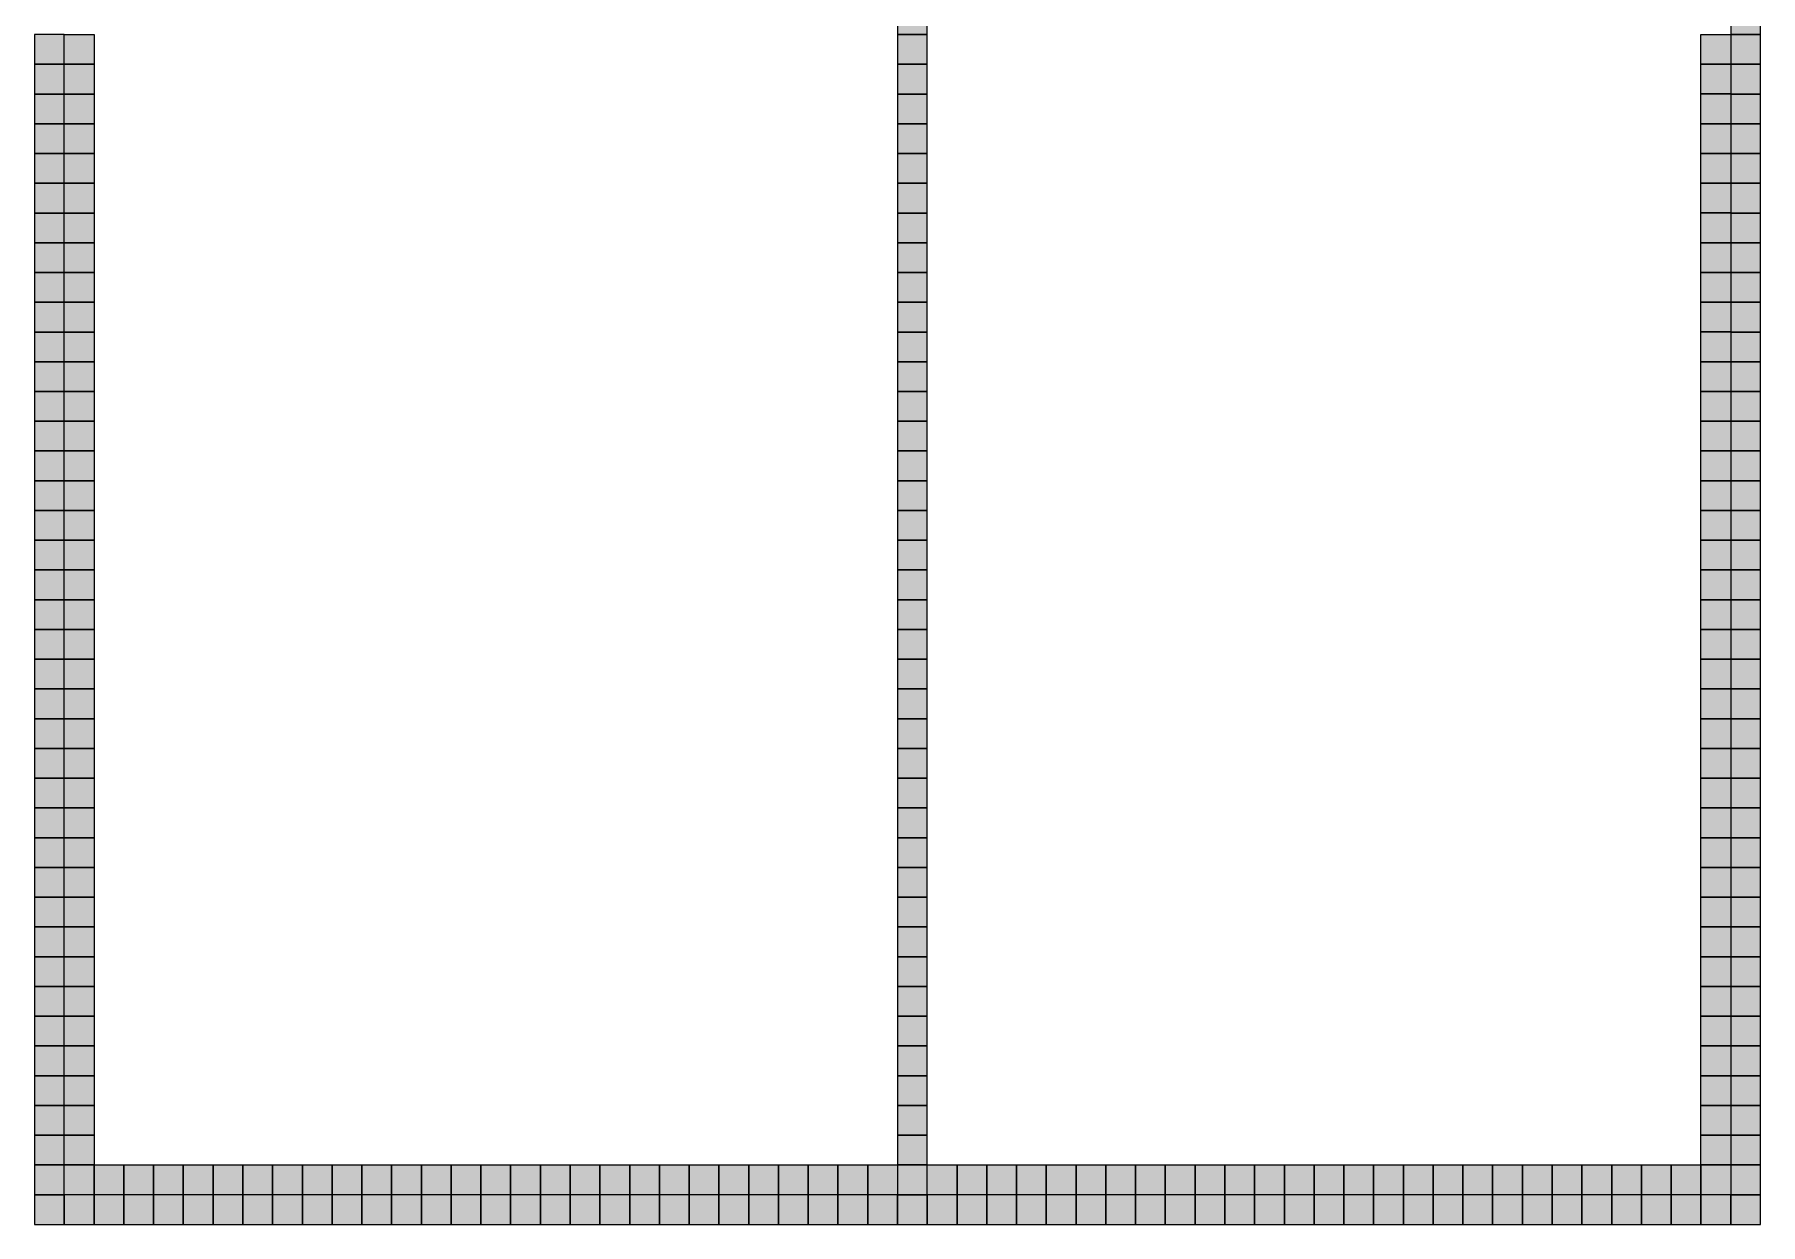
# Model space of a CAD drawing. Header units: inches. Extents: x 0.87 to 6.67, y 0.47 to 8.27.
# Drawn here: x 0.87 to 6.67, y 0.47 to 4.47 of the extents above; entities that cross this region are included whole.
import ezdxf

# ---------------------------------------------------------------- set-up
doc = ezdxf.new("R2010")
doc.units = ezdxf.units.IN
doc.header["$MEASUREMENT"] = 0
doc.layers.add('GRILLA PIXEL', color=7, linetype='Continuous')

# ---------------------------------------------------------------- blocks, each defined once
blk = doc.blocks.new('0-255-255-31-Muro alto')
at = {"layer": 'GRILLA PIXEL', "true_color": 0xffff1f}
h = blk.add_hatch(color=2, dxfattribs=at)
h.dxf.hatch_style = 1
h.paths.add_polyline_path([(0, 0), (-0.1, 0), (-0.1, -0.1), (0, -0.1)])
blk.add_lwpolyline([(-0.1, 0), (-0.1, -0.1), (0, -0.1), (0, 0)], close=True)
blk = doc.blocks.new('0-0-28-112-Muro auxiliar fichas esquinas')
at = {"layer": 'GRILLA PIXEL', "true_color": 0x001c70}
h = blk.add_hatch(color=166, dxfattribs=at)
h.dxf.hatch_style = 1
h.paths.add_polyline_path([(0, 0), (-0.1, 0), (-0.1, -0.1), (0, -0.1)])
blk.add_lwpolyline([(-0.1, 0), (-0.1, -0.1), (0, -0.1), (0, 0)], close=True)
blk = doc.blocks.new('0-255-0-0-Muro dormitorio principal')
h = blk.add_hatch(color=1)
h.dxf.hatch_style = 1
h.paths.add_polyline_path([(0, 0), (-0.1, 0), (-0.1, -0.1), (0, -0.1)])
blk.add_lwpolyline([(-0.1, 0), (-0.1, -0.1), (0, -0.1), (0, 0)], close=True)
blk = doc.blocks.new('0-203-204-205-Ventana principal')
at = {"layer": 'GRILLA PIXEL', "true_color": 0xcbcccd}
h = blk.add_hatch(color=254, dxfattribs=at)
h.dxf.hatch_style = 1
h.paths.add_polyline_path([(0, 0), (-0.1, 0), (-0.1, -0.1), (0, -0.1)])
blk.add_lwpolyline([(-0.1, 0), (-0.1, -0.1), (0, -0.1), (0, 0)], close=True)
blk = doc.blocks.new('1-94-64-02-auxiliar fichas extremo')
at = {"layer": 'GRILLA PIXEL', "true_color": 0x5e4002}
h = blk.add_hatch(color=48, dxfattribs=at)
h.dxf.hatch_style = 1
h.paths.add_polyline_path([(0, 0), (-0.1, 0), (-0.1, -0.1), (0, -0.1)])
blk.add_lwpolyline([(-0.1, 0), (-0.1, -0.1), (0, -0.1), (0, 0)], close=True)
blk = doc.blocks.new('1-99-100-102-auxiliar lado interno')
at = {"lineweight": 70, "true_color": 0x636466}
h = blk.add_hatch(color=251, dxfattribs=at)
h.dxf.hatch_style = 1
h.paths.add_polyline_path([(-0.1, -0.1), (-0.1, 0), (0, 0), (0, -0.1)])
blk.add_lwpolyline([(0, 0), (0, -0.1), (-0.1, -0.1), (-0.1, 0)], close=True)
blk = doc.blocks.new('pixel extremo ventana')
h = blk.add_hatch(color=136)
h.dxf.hatch_style = 1
h.paths.add_polyline_path([(0, 0), (-0.1, 0), (-0.1, -0.1), (0, -0.1)])
blk.add_lwpolyline([(-0.1, 0), (-0.1, -0.1), (0, -0.1), (0, 0)], close=True)

msp = doc.modelspace()

# ---------------------------------------------------------------- block references
for name, p in [('0-255-255-31-Muro alto', (3.8728, 4.5685)), ('0-255-255-31-Muro alto', (6.6728, 4.5685)), ('0-255-0-0-Muro dormitorio principal', (0.9728, 4.4685)), ('1-99-100-102-auxiliar lado interno', (1.0728, 4.4685)), ('0-255-255-31-Muro alto', (3.8728, 4.4685)), ('1-99-100-102-auxiliar lado interno', (6.5728, 4.4686)), ('0-255-255-31-Muro alto', (6.6728, 4.4685)), ('0-255-0-0-Muro dormitorio principal', (0.9728, 4.3685)), ('1-99-100-102-auxiliar lado interno', (1.0728, 4.3685)), ('0-255-255-31-Muro alto', (3.8728, 4.3685)), ('1-99-100-102-auxiliar lado interno', (6.5728, 4.3686)), ('0-255-255-31-Muro alto', (6.6728, 4.3685)), ('0-255-0-0-Muro dormitorio principal', (0.9728, 4.2685)), ('1-99-100-102-auxiliar lado interno', (1.0728, 4.2685)), ('0-255-255-31-Muro alto', (3.8728, 4.2685)), ('1-99-100-102-auxiliar lado interno', (6.5728, 4.2686)), ('0-255-255-31-Muro alto', (6.6728, 4.2685)), ('0-255-0-0-Muro dormitorio principal', (0.9728, 4.1685)), ('1-99-100-102-auxiliar lado interno', (1.0728, 4.1685)), ('0-255-255-31-Muro alto', (3.8728, 4.1685)), ('1-99-100-102-auxiliar lado interno', (6.5728, 4.1686)), ('0-255-255-31-Muro alto', (6.6728, 4.1685)), ('0-255-0-0-Muro dormitorio principal', (0.9728, 4.0685)), ('1-99-100-102-auxiliar lado interno', (1.0728, 4.0685)), ('0-255-255-31-Muro alto', (3.8728, 4.0685)), ('1-99-100-102-auxiliar lado interno', (6.5728, 4.0686)), ('0-255-255-31-Muro alto', (6.6728, 4.0685)), ('0-255-0-0-Muro dormitorio principal', (0.9728, 3.9685)), ('1-99-100-102-auxiliar lado interno', (1.0728, 3.9685)), ('0-255-255-31-Muro alto', (3.8728, 3.9685)), ('1-99-100-102-auxiliar lado interno', (6.5728, 3.9686)), ('0-255-255-31-Muro alto', (6.6728, 3.9685)), ('0-255-0-0-Muro dormitorio principal', (0.9728, 3.8685)), ('1-99-100-102-auxiliar lado interno', (1.0728, 3.8685)), ('0-255-255-31-Muro alto', (3.8728, 3.8685)), ('1-99-100-102-auxiliar lado interno', (6.5728, 3.8686)), ('0-255-255-31-Muro alto', (6.6728, 3.8685)), ('0-255-0-0-Muro dormitorio principal', (0.9728, 3.7685)), ('1-99-100-102-auxiliar lado interno', (1.0728, 3.7685)), ('0-255-255-31-Muro alto', (3.8728, 3.7685)), ('1-99-100-102-auxiliar lado interno', (6.5728, 3.7686)), ('0-255-255-31-Muro alto', (6.6728, 3.7685)), ('0-255-0-0-Muro dormitorio principal', (0.9728, 3.6685)), ('1-99-100-102-auxiliar lado interno', (1.0728, 3.6685)), ('0-255-255-31-Muro alto', (3.8728, 3.6685)), ('1-99-100-102-auxiliar lado interno', (6.5728, 3.6686)), ('0-255-255-31-Muro alto', (6.6728, 3.6685)), ('0-255-0-0-Muro dormitorio principal', (0.9728, 3.5685)), ('1-99-100-102-auxiliar lado interno', (1.0728, 3.5685)), ('0-255-255-31-Muro alto', (3.8728, 3.5685)), ('1-99-100-102-auxiliar lado interno', (6.5728, 3.5686)), ('0-255-255-31-Muro alto', (6.6728, 3.5685)), ('0-255-0-0-Muro dormitorio principal', (0.9728, 3.4685)), ('1-99-100-102-auxiliar lado interno', (1.0728, 3.4685)), ('0-255-255-31-Muro alto', (3.8728, 3.4685)), ('1-99-100-102-auxiliar lado interno', (6.5728, 3.4686)), ('0-255-255-31-Muro alto', (6.6728, 3.4685)), ('0-255-0-0-Muro dormitorio principal', (0.9728, 3.3685)), ('1-99-100-102-auxiliar lado interno', (1.0728, 3.3685)), ('0-255-255-31-Muro alto', (3.8728, 3.3685)), ('1-99-100-102-auxiliar lado interno', (6.5728, 3.3686)), ('0-255-255-31-Muro alto', (6.6728, 3.3685)), ('0-255-0-0-Muro dormitorio principal', (0.9728, 3.2685)), ('1-99-100-102-auxiliar lado interno', (1.0728, 3.2685)), ('0-255-255-31-Muro alto', (3.8728, 3.2685)), ('1-99-100-102-auxiliar lado interno', (6.5728, 3.2686)), ('0-255-255-31-Muro alto', (6.6728, 3.2685)), ('0-255-0-0-Muro dormitorio principal', (0.9728, 3.1685)), ('1-99-100-102-auxiliar lado interno', (1.0728, 3.1685)), ('0-255-255-31-Muro alto', (3.8728, 3.1685)), ('1-99-100-102-auxiliar lado interno', (6.5728, 3.1686)), ('0-255-255-31-Muro alto', (6.6728, 3.1685)), ('0-255-0-0-Muro dormitorio principal', (0.9728, 3.0685)), ('1-99-100-102-auxiliar lado interno', (1.0728, 3.0685)), ('0-255-255-31-Muro alto', (3.8728, 3.0685)), ('1-99-100-102-auxiliar lado interno', (6.5728, 3.0686)), ('0-255-255-31-Muro alto', (6.6728, 3.0685)), ('0-255-0-0-Muro dormitorio principal', (0.9728, 2.9685)), ('1-99-100-102-auxiliar lado interno', (1.0728, 2.9685)), ('0-255-255-31-Muro alto', (3.8728, 2.9685)), ('1-99-100-102-auxiliar lado interno', (6.5728, 2.9686)), ('0-255-255-31-Muro alto', (6.6728, 2.9685)), ('0-255-0-0-Muro dormitorio principal', (0.9728, 2.8685)), ('1-99-100-102-auxiliar lado interno', (1.0728, 2.8685)), ('0-255-255-31-Muro alto', (3.8728, 2.8685)), ('1-99-100-102-auxiliar lado interno', (6.5728, 2.8686)), ('0-255-255-31-Muro alto', (6.6728, 2.8685)), ('0-255-0-0-Muro dormitorio principal', (0.9728, 2.7685)), ('1-99-100-102-auxiliar lado interno', (1.0728, 2.7685)), ('0-255-255-31-Muro alto', (3.8728, 2.7685)), ('1-99-100-102-auxiliar lado interno', (6.5728, 2.7687)), ('0-255-255-31-Muro alto', (6.6728, 2.7685)), ('0-255-0-0-Muro dormitorio principal', (0.9728, 2.6685)), ('1-99-100-102-auxiliar lado interno', (1.0728, 2.6685)), ('0-255-255-31-Muro alto', (3.8728, 2.6685)), ('1-99-100-102-auxiliar lado interno', (6.5728, 2.6687)), ('0-255-255-31-Muro alto', (6.6728, 2.6685)), ('0-255-0-0-Muro dormitorio principal', (0.9728, 2.5685)), ('1-99-100-102-auxiliar lado interno', (1.0728, 2.5685)), ('0-255-255-31-Muro alto', (3.8728, 2.5685)), ('1-99-100-102-auxiliar lado interno', (6.5728, 2.5687)), ('0-255-255-31-Muro alto', (6.6728, 2.5685)), ('0-255-0-0-Muro dormitorio principal', (0.9728, 2.4685)), ('1-99-100-102-auxiliar lado interno', (1.0728, 2.4685)), ('0-255-255-31-Muro alto', (3.8728, 2.4685)), ('1-99-100-102-auxiliar lado interno', (6.5728, 2.4687)), ('0-255-255-31-Muro alto', (6.6728, 2.4685)), ('0-255-0-0-Muro dormitorio principal', (0.9728, 2.3685)), ('1-99-100-102-auxiliar lado interno', (1.0728, 2.3685)), ('0-255-255-31-Muro alto', (3.8728, 2.3685)), ('1-99-100-102-auxiliar lado interno', (6.5728, 2.3687)), ('0-255-255-31-Muro alto', (6.6728, 2.3685)), ('0-255-0-0-Muro dormitorio principal', (0.9728, 2.2685)), ('1-99-100-102-auxiliar lado interno', (1.0728, 2.2685)), ('0-255-255-31-Muro alto', (3.8728, 2.2685)), ('1-99-100-102-auxiliar lado interno', (6.5728, 2.2687)), ('0-255-255-31-Muro alto', (6.6728, 2.2685)), ('0-255-0-0-Muro dormitorio principal', (0.9728, 2.1685)), ('1-99-100-102-auxiliar lado interno', (1.0728, 2.1685)), ('0-255-255-31-Muro alto', (3.8728, 2.1685)), ('1-99-100-102-auxiliar lado interno', (6.5728, 2.1687)), ('0-255-255-31-Muro alto', (6.6728, 2.1685)), ('0-255-0-0-Muro dormitorio principal', (0.9728, 2.0685)), ('1-99-100-102-auxiliar lado interno', (1.0728, 2.0685)), ('0-255-255-31-Muro alto', (3.8728, 2.0685)), ('1-99-100-102-auxiliar lado interno', (6.5728, 2.0687)), ('0-255-255-31-Muro alto', (6.6728, 2.0685)), ('0-255-0-0-Muro dormitorio principal', (0.9728, 1.9685)), ('1-99-100-102-auxiliar lado interno', (1.0728, 1.9685)), ('0-255-255-31-Muro alto', (3.8728, 1.9685)), ('1-99-100-102-auxiliar lado interno', (6.5728, 1.9687)), ('0-255-255-31-Muro alto', (6.6728, 1.9685)), ('0-255-0-0-Muro dormitorio principal', (0.9728, 1.8685)), ('1-99-100-102-auxiliar lado interno', (1.0728, 1.8685)), ('0-255-255-31-Muro alto', (3.8728, 1.8685)), ('1-99-100-102-auxiliar lado interno', (6.5728, 1.8687)), ('0-255-255-31-Muro alto', (6.6728, 1.8685)), ('0-255-0-0-Muro dormitorio principal', (0.9728, 1.7685)), ('1-99-100-102-auxiliar lado interno', (1.0728, 1.7685)), ('0-255-255-31-Muro alto', (3.8728, 1.7685)), ('1-99-100-102-auxiliar lado interno', (6.5728, 1.7687)), ('0-255-255-31-Muro alto', (6.6728, 1.7685)), ('0-255-0-0-Muro dormitorio principal', (0.9728, 1.6685)), ('1-99-100-102-auxiliar lado interno', (1.0728, 1.6685)), ('0-255-255-31-Muro alto', (3.8728, 1.6685)), ('1-99-100-102-auxiliar lado interno', (6.5728, 1.6687)), ('0-255-255-31-Muro alto', (6.6728, 1.6685)), ('0-255-0-0-Muro dormitorio principal', (0.9728, 1.5685)), ('1-99-100-102-auxiliar lado interno', (1.0728, 1.5685)), ('0-255-255-31-Muro alto', (3.8728, 1.5685)), ('1-99-100-102-auxiliar lado interno', (6.5728, 1.5687)), ('0-255-255-31-Muro alto', (6.6728, 1.5685)), ('0-255-0-0-Muro dormitorio principal', (0.9728, 1.4685)), ('1-99-100-102-auxiliar lado interno', (1.0728, 1.4685)), ('0-255-255-31-Muro alto', (3.8728, 1.4685)), ('1-99-100-102-auxiliar lado interno', (6.5728, 1.4687)), ('0-255-255-31-Muro alto', (6.6728, 1.4685)), ('0-255-0-0-Muro dormitorio principal', (0.9728, 1.3685)), ('1-99-100-102-auxiliar lado interno', (1.0728, 1.3685)), ('0-255-255-31-Muro alto', (3.8728, 1.3685)), ('1-99-100-102-auxiliar lado interno', (6.5728, 1.3687)), ('0-255-255-31-Muro alto', (6.6728, 1.3685)), ('0-255-0-0-Muro dormitorio principal', (0.9728, 1.2685)), ('1-99-100-102-auxiliar lado interno', (1.0728, 1.2685)), ('0-255-255-31-Muro alto', (3.8728, 1.2685)), ('1-99-100-102-auxiliar lado interno', (6.5728, 1.2687)), ('0-255-255-31-Muro alto', (6.6728, 1.2685)), ('0-255-0-0-Muro dormitorio principal', (0.9728, 1.1685)), ('1-99-100-102-auxiliar lado interno', (1.0728, 1.1685)), ('0-255-255-31-Muro alto', (3.8728, 1.1685)), ('1-99-100-102-auxiliar lado interno', (6.5728, 1.1687)), ('0-255-255-31-Muro alto', (6.6728, 1.1685)), ('0-255-0-0-Muro dormitorio principal', (0.9728, 1.0685)), ('1-99-100-102-auxiliar lado interno', (1.0728, 1.0685)), ('0-255-255-31-Muro alto', (3.8728, 1.0685)), ('1-99-100-102-auxiliar lado interno', (6.5728, 1.0687)), ('0-255-255-31-Muro alto', (6.6728, 1.0685)), ('0-255-0-0-Muro dormitorio principal', (0.9728, 0.9685)), ('1-99-100-102-auxiliar lado interno', (1.0728, 0.9685)), ('0-255-255-31-Muro alto', (3.8728, 0.9685)), ('1-99-100-102-auxiliar lado interno', (6.5728, 0.9687)), ('0-255-255-31-Muro alto', (6.6728, 0.9685)), ('0-255-0-0-Muro dormitorio principal', (0.9728, 0.8685)), ('1-99-100-102-auxiliar lado interno', (1.0728, 0.8685)), ('0-255-255-31-Muro alto', (3.8728, 0.8685)), ('1-99-100-102-auxiliar lado interno', (6.5728, 0.8687)), ('0-255-255-31-Muro alto', (6.6728, 0.8685)), ('0-255-0-0-Muro dormitorio principal', (0.9728, 0.7685)), ('1-99-100-102-auxiliar lado interno', (1.0728, 0.7685)), ('0-255-255-31-Muro alto', (3.8728, 0.7685)), ('1-99-100-102-auxiliar lado interno', (6.5728, 0.7687)), ('0-255-255-31-Muro alto', (6.6728, 0.7685)), ('0-255-0-0-Muro dormitorio principal', (0.9728, 0.6685)), ('1-99-100-102-auxiliar lado interno', (1.0728, 0.6685)), ('1-99-100-102-auxiliar lado interno', (1.1728, 0.6685)), ('1-99-100-102-auxiliar lado interno', (1.2728, 0.6685)), ('1-99-100-102-auxiliar lado interno', (1.3728, 0.6685)), ('1-99-100-102-auxiliar lado interno', (1.4728, 0.6685)), ('1-99-100-102-auxiliar lado interno', (1.5728, 0.6685)), ('1-99-100-102-auxiliar lado interno', (1.6728, 0.6685)), ('1-99-100-102-auxiliar lado interno', (1.7728, 0.6685)), ('1-99-100-102-auxiliar lado interno', (1.8728, 0.6685)), ('1-99-100-102-auxiliar lado interno', (1.9728, 0.6685)), ('1-99-100-102-auxiliar lado interno', (2.0728, 0.6685)), ('1-99-100-102-auxiliar lado interno', (2.1728, 0.6685)), ('1-99-100-102-auxiliar lado interno', (2.2728, 0.6685)), ('1-99-100-102-auxiliar lado interno', (2.3728, 0.6685)), ('1-99-100-102-auxiliar lado interno', (2.4728, 0.6685)), ('1-99-100-102-auxiliar lado interno', (2.5728, 0.6685)), ('1-99-100-102-auxiliar lado interno', (2.6728, 0.6685)), ('1-99-100-102-auxiliar lado interno', (2.7728, 0.6685)), ('1-99-100-102-auxiliar lado interno', (2.8728, 0.6685)), ('1-99-100-102-auxiliar lado interno', (2.9728, 0.6685)), ('1-99-100-102-auxiliar lado interno', (3.0728, 0.6685)), ('1-99-100-102-auxiliar lado interno', (3.1728, 0.6685)), ('1-99-100-102-auxiliar lado interno', (3.2728, 0.6685)), ('1-99-100-102-auxiliar lado interno', (3.3728, 0.6685)), ('1-99-100-102-auxiliar lado interno', (3.4728, 0.6685)), ('1-99-100-102-auxiliar lado interno', (3.5728, 0.6685)), ('1-99-100-102-auxiliar lado interno', (3.6728, 0.6685)), ('1-99-100-102-auxiliar lado interno', (3.7728, 0.6685)), ('0-255-255-31-Muro alto', (3.8728, 0.6685)), ('1-99-100-102-auxiliar lado interno', (3.9728, 0.6685)), ('1-99-100-102-auxiliar lado interno', (4.0728, 0.6685)), ('1-99-100-102-auxiliar lado interno', (4.1728, 0.6685)), ('1-99-100-102-auxiliar lado interno', (4.2728, 0.6685)), ('1-99-100-102-auxiliar lado interno', (4.3728, 0.6685)), ('1-99-100-102-auxiliar lado interno', (4.4728, 0.6685)), ('1-99-100-102-auxiliar lado interno', (4.5728, 0.6685)), ('1-99-100-102-auxiliar lado interno', (4.6728, 0.6685)), ('1-99-100-102-auxiliar lado interno', (4.7728, 0.6685)), ('1-99-100-102-auxiliar lado interno', (4.8728, 0.6685)), ('1-99-100-102-auxiliar lado interno', (4.9728, 0.6685)), ('1-99-100-102-auxiliar lado interno', (5.0728, 0.6685)), ('1-99-100-102-auxiliar lado interno', (5.1728, 0.6685)), ('1-99-100-102-auxiliar lado interno', (5.2728, 0.6685)), ('1-99-100-102-auxiliar lado interno', (5.3728, 0.6685)), ('1-99-100-102-auxiliar lado interno', (5.4728, 0.6685)), ('1-99-100-102-auxiliar lado interno', (5.5728, 0.6685)), ('1-99-100-102-auxiliar lado interno', (5.6728, 0.6685)), ('1-99-100-102-auxiliar lado interno', (5.7728, 0.6685)), ('1-99-100-102-auxiliar lado interno', (5.8728, 0.6685)), ('1-99-100-102-auxiliar lado interno', (5.9728, 0.6685)), ('1-99-100-102-auxiliar lado interno', (6.0728, 0.6685)), ('1-99-100-102-auxiliar lado interno', (6.1728, 0.6685)), ('1-99-100-102-auxiliar lado interno', (6.2728, 0.6685)), ('1-99-100-102-auxiliar lado interno', (6.3728, 0.6685)), ('1-99-100-102-auxiliar lado interno', (6.4728, 0.6685)), ('1-99-100-102-auxiliar lado interno', (6.5728, 0.6685)), ('0-0-28-112-Muro auxiliar fichas esquinas', (6.6728, 0.6685)), ('1-94-64-02-auxiliar fichas extremo', (0.9728, 0.5685)), ('pixel extremo ventana', (1.0728, 0.5685)), ('0-203-204-205-Ventana principal', (1.1728, 0.5685)), ('0-203-204-205-Ventana principal', (1.2728, 0.5685)), ('0-203-204-205-Ventana principal', (1.3728, 0.5685)), ('0-203-204-205-Ventana principal', (1.4728, 0.5685)), ('0-203-204-205-Ventana principal', (1.5728, 0.5685)), ('0-203-204-205-Ventana principal', (1.6728, 0.5685)), ('0-203-204-205-Ventana principal', (1.7728, 0.5685)), ('0-203-204-205-Ventana principal', (1.8728, 0.5685)), ('0-203-204-205-Ventana principal', (1.9728, 0.5685)), ('0-203-204-205-Ventana principal', (2.0728, 0.5685)), ('0-203-204-205-Ventana principal', (2.1728, 0.5685)), ('0-203-204-205-Ventana principal', (2.2728, 0.5685)), ('0-203-204-205-Ventana principal', (2.3728, 0.5685)), ('0-203-204-205-Ventana principal', (2.4728, 0.5685)), ('pixel extremo ventana', (2.5728, 0.5685)), ('0-255-255-31-Muro alto', (2.6728, 0.5685)), ('0-255-255-31-Muro alto', (2.7728, 0.5685)), ('0-255-255-31-Muro alto', (2.8728, 0.5685)), ('0-255-255-31-Muro alto', (2.9728, 0.5685)), ('0-255-255-31-Muro alto', (3.0728, 0.5685)), ('0-255-255-31-Muro alto', (3.1728, 0.5685)), ('0-255-255-31-Muro alto', (3.2728, 0.5685)), ('0-255-255-31-Muro alto', (3.3728, 0.5685)), ('0-255-255-31-Muro alto', (3.4728, 0.5685)), ('0-255-255-31-Muro alto', (3.5728, 0.5685)), ('0-255-255-31-Muro alto', (3.6728, 0.5685)), ('0-255-255-31-Muro alto', (3.7728, 0.5685)), ('0-255-255-31-Muro alto', (3.8728, 0.5685)), ('0-255-255-31-Muro alto', (3.9728, 0.5685)), ('0-255-255-31-Muro alto', (4.0728, 0.5685)), ('0-255-255-31-Muro alto', (4.1728, 0.5685)), ('0-255-255-31-Muro alto', (4.2728, 0.5685)), ('0-255-255-31-Muro alto', (4.3728, 0.5685)), ('0-255-255-31-Muro alto', (4.4728, 0.5685)), ('0-255-255-31-Muro alto', (4.5728, 0.5685)), ('pixel extremo ventana', (4.6728, 0.5685)), ('0-203-204-205-Ventana principal', (4.7728, 0.5685)), ('0-203-204-205-Ventana principal', (4.8728, 0.5685)), ('0-203-204-205-Ventana principal', (4.9728, 0.5685)), ('0-203-204-205-Ventana principal', (5.0728, 0.5685)), ('0-203-204-205-Ventana principal', (5.1728, 0.5685)), ('0-203-204-205-Ventana principal', (5.2728, 0.5685)), ('0-203-204-205-Ventana principal', (5.3728, 0.5685)), ('0-203-204-205-Ventana principal', (5.4728, 0.5685)), ('0-203-204-205-Ventana principal', (5.5728, 0.5685)), ('0-203-204-205-Ventana principal', (5.6728, 0.5685)), ('0-203-204-205-Ventana principal', (5.7728, 0.5685)), ('0-203-204-205-Ventana principal', (5.8728, 0.5685)), ('0-203-204-205-Ventana principal', (5.9728, 0.5685)), ('0-203-204-205-Ventana principal', (6.0728, 0.5685)), ('0-203-204-205-Ventana principal', (6.1728, 0.5685)), ('0-203-204-205-Ventana principal', (6.2728, 0.5685)), ('0-203-204-205-Ventana principal', (6.3728, 0.5685)), ('0-203-204-205-Ventana principal', (6.4728, 0.5685)), ('pixel extremo ventana', (6.5728, 0.5685)), ('0-0-28-112-Muro auxiliar fichas esquinas', (6.6728, 0.5685))]:
    msp.add_blockref(name, p)

doc.saveas('drawing.dxf')
